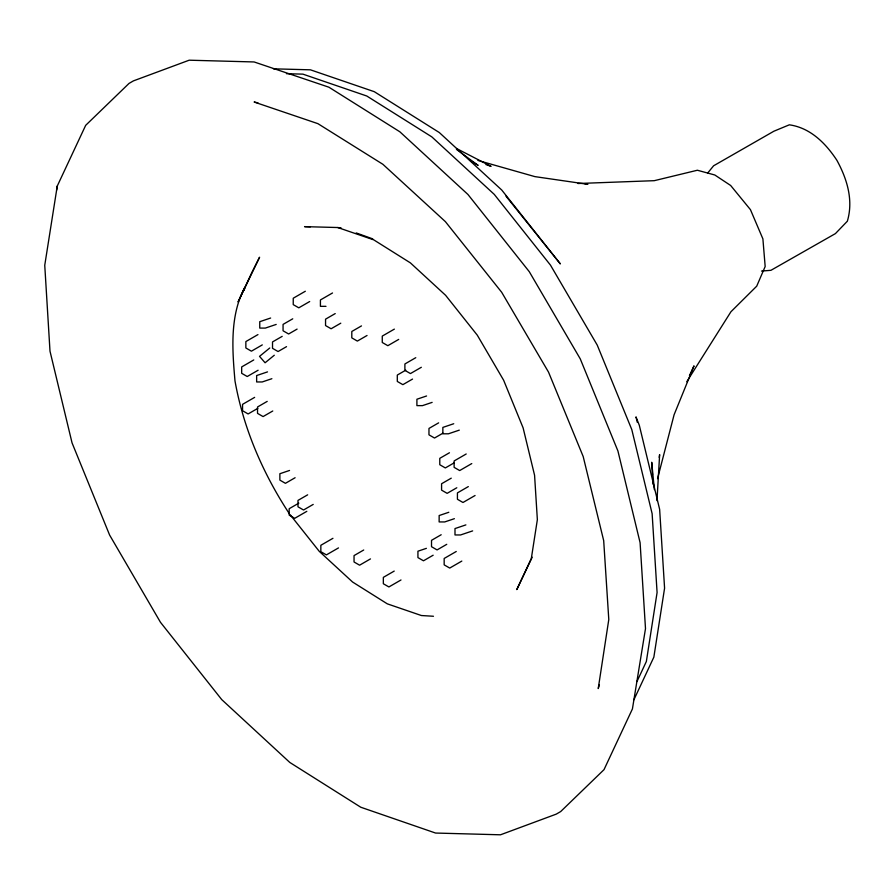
<?xml version="1.0" encoding="UTF-8"?>
<svg xmlns="http://www.w3.org/2000/svg" width="895" height="895" viewBox="0 0 895 895"><rect width="100%" height="100%" fill="white"/><g stroke="black" fill="none" stroke-linecap="round" stroke-linejoin="round"><path stroke-width="1.34" d="M656.975 500.641L659.637 454.604L659.201 457.367M57.258 186.059L44.75 265.267L49.997 351.176L72.047 442.88L109.604 535.042L160.485 622.316L221.747 699.621L289.801 762.45L360.774 807.234L435.563 833.044L500.495 834.8L556.254 814.126L560.673 811.564L604.013 769.655L632.418 708.941L645.496 628.626L640.093 542.672L617.919 450.968L580.251 358.85L529.269 271.666L467.951 194.483L399.852 131.789L328.935 87.218L254.113 61.956L189.181 60.2L133.433 80.874L129.003 83.436L85.674 125.345L57.258 186.059L56.598 190.154M244.29 290.125L244.749 287.407C229.646 315.969 232.286 349.766 234.982 380.89C243.474 428.459 262.806 473.242 289.23 513.551M657.545 478.668L674.103 414.732L694.005 365.865L689.452 375.598M599.381 684.865L598.229 688.579L608.79 619.508L603.689 540.636L583.193 456.551L548.523 372.119L501.681 292.273L445.386 221.636L382.915 164.322L317.904 123.655L254.113 102.008L257.961 102.891M636.971 681.531L646.358 661.494L657.087 592.512L652.131 513.685L631.792 429.589L597.245 345.112L550.492 265.155L494.253 194.372L431.804 136.868L366.76 96L302.913 74.14L286.456 73.692M633.928 699.722L653.853 657.143L664.582 588.172L659.637 509.344L639.298 425.248L635.976 416.88L637.285 422.283M532.189 557.205L516.784 589.604L531.317 558.547L537.358 519.671L534.572 475.245L523.105 427.855L503.639 380.241L477.292 335.178L445.598 295.294L410.402 262.884L373.752 239.86L337.773 227.531L304.546 226.636L310.431 226.804M686.778 381.729L730.935 311.762L756.722 286.165L765.169 266.509L762.898 238.887L750.446 209.654L730.667 185.489L714.814 174.995L697.373 170.24L654.29 180.678L577.957 183.509M707.732 172.981L713.617 165.776L773.884 131.218L789.334 124.819C810.378 127.806 825.693 143.256 836.881 160.294C847.073 178.922 853.606 200.156 847.352 221.21L835.427 233.595L770.942 270.312L761.533 271.073M269.764 347.998L259.528 356.367L265.088 362.766L274.295 355.237M305.329 291.244L293.247 298.225L293.236 304.624L298.796 307.824L309.681 301.537M257.95 334.596L245.856 341.577L245.856 347.976L251.417 351.176L262.302 344.888M332.526 292.967L320.432 299.948L320.421 306.336L325.981 306.347M292.743 318.81L283.066 324.393L283.066 330.781L288.626 333.992L297.095 329.103M282.193 336.352L272.516 341.935L272.516 348.323L278.076 351.534L286.534 346.645M253.766 359.947L241.672 366.928L241.672 373.316L247.233 376.515L258.107 370.239M335.222 313.586L325.556 319.168L325.545 325.556L331.105 328.767L340.782 323.184M361.479 325.903L351.802 331.486L351.802 337.874L357.362 341.084L367.039 335.491M254.65 397.369L242.556 404.35L242.556 410.738L248.116 413.949L257.794 408.355M267.202 401.396L257.536 406.979L257.525 413.367L263.085 416.578L272.762 410.995M394.359 329.114L382.266 336.095L382.266 342.483L387.826 345.694L398.7 339.406M415.772 357.687L404.887 363.974L404.887 370.362L410.447 373.573L421.332 367.286M405.771 370.172L397.302 375.061L397.302 381.449L402.862 384.66L412.539 379.077M295.104 477.729L285.427 483.322L279.878 480.112L279.878 473.723L289.544 470.457M307.656 494.823L297.979 500.406L297.979 506.794L303.539 510.005L313.216 504.411M298.84 503.135L289.175 508.718L289.163 515.106L294.724 518.317L306.817 511.336M438.639 422.854L428.973 428.436L428.962 434.836L434.522 438.035L442.991 433.146M449.458 452.758L439.781 458.341L439.781 464.729L445.341 467.94L453.799 463.051M466.217 453.978L454.123 460.959L454.123 467.358L459.683 470.557L471.777 463.576M332.94 538.309L320.846 545.29L320.835 551.678L326.395 554.889L338.489 547.908M451.259 478.165L441.582 483.747L441.582 490.136L447.131 493.346L456.808 487.753M468.32 486.6L457.434 492.888L457.423 499.276L462.983 502.487L475.077 495.506M363.717 550.011L354.04 555.594L354.04 561.982L359.6 565.192L370.474 558.905M441.19 534.74L431.524 540.323L431.513 546.711L437.073 549.922L446.75 544.328M394.225 571.077L383.34 577.365L383.34 583.753L388.9 586.952L400.994 579.971M433.158 555.213L423.48 560.796L417.931 557.596L417.931 551.208L426.389 548.344M456.26 551.488L444.166 558.469L444.166 564.857L449.726 568.068L461.82 561.075M270.637 318.027L259.751 321.697L259.751 328.085L265.312 328.096L276.197 324.426M267.527 371.884L256.641 375.553L256.641 381.952L262.201 381.964L271.879 378.697M426.579 395.982L416.913 399.237L416.902 405.625L422.474 405.636L432.14 402.381M453.731 423.738L442.857 427.407L442.846 433.795L448.406 433.806L459.292 430.137M448.82 512.276L439.154 515.542L439.143 521.93L444.703 521.942L454.38 518.686M465.881 524.895L454.996 528.565L454.996 534.953L460.556 534.964L472.649 530.892M273.422 68.825L310.431 69.821L374.278 91.682L439.311 132.549L501.759 190.042L560.348 263.902L505.988 196.173M585.252 184.247L587.858 184.314L534.874 176.617L477.885 160.429M433.46 616.263L421.388 615.525L387.311 603.845L352.596 582.03L319.258 551.342L290.092 514.636M337.773 227.531L341.196 228.024M485.974 164.602L491.086 166.358L456.517 148.503M356.221 232.935L372.779 238.887M469.976 160.272L478.131 165.396L456.439 149.375M654.368 489.643L651.705 462.256L652.489 474.674M652.914 481.577L653.093 484.329M251.831 272.572L238.07 301.984L259.584 257.212L251.831 272.572"/></g></svg>
